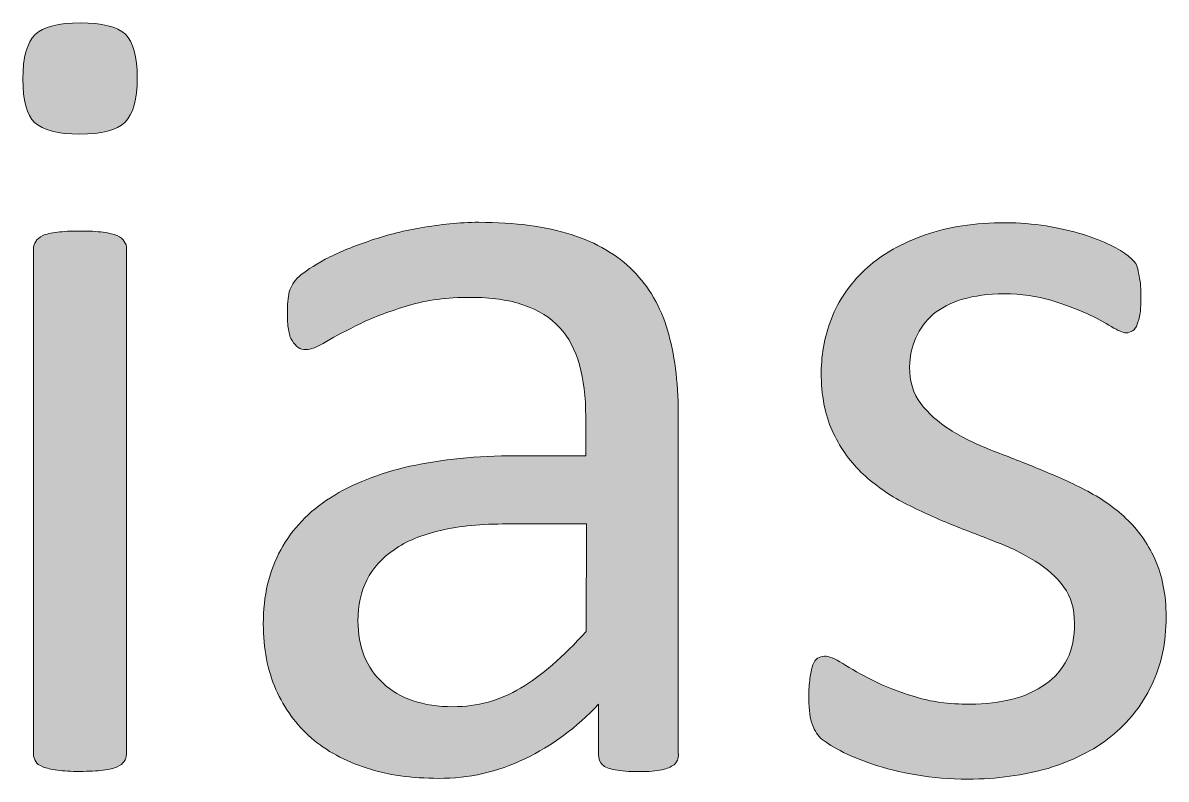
# Model space of a CAD drawing. Header units: inches. Extents: x 247 to 2765, y -1897 to -1110.
# Drawn here: x 1871.845 to 1875.768, y -1621.697 to -1619.102 of the extents above; entities that cross this region are included whole.
import ezdxf

# ---------------------------------------------------------------- set-up
doc = ezdxf.new("R2010")
doc.units = ezdxf.units.IN
doc.header["$MEASUREMENT"] = 0
doc.layers.add('Layer 1', color=7, linetype='Continuous')

# ---------------------------------------------------------------- blocks, each defined once
blk = doc.blocks.new('block 271')
at = {"layer": 'Layer 1', "true_color": 0x010101}
h = blk.add_hatch(color=18, dxfattribs=at)
h.dxf.hatch_style = 2
edge = h.paths.add_edge_path()
edge.add_spline(control_points=[(1872.2371, -1619.29), (1872.2371, -1619.3654), (1872.2227, -1619.4147), (1872.1955, -1619.4429), (1872.1672, -1619.4705), (1872.1145, -1619.4836), (1872.0394, -1619.4836), (1871.965, -1619.4836), (1871.9147, -1619.4705), (1871.8851, -1619.444), (1871.8575, -1619.4181), (1871.8447, -1619.3678), (1871.8447, -1619.2948), (1871.8447, -1619.2204), (1871.8589, -1619.1701), (1871.8871, -1619.1415), (1871.9147, -1619.1156), (1871.9677, -1619.1019), (1872.0421, -1619.1019), (1872.1166, -1619.1019), (1872.1672, -1619.1146), (1872.1965, -1619.1404), (1872.2241, -1619.1677), (1872.2371, -1619.2173), (1872.2371, -1619.29)], knot_values=[0, 0, 0, 0, 1, 1, 1, 2, 2, 2, 3, 3, 3, 4, 4, 4, 5, 5, 5, 6, 6, 6, 7, 7, 7, 8, 8, 8, 8], degree=3, periodic=1)
edge = h.paths.add_edge_path()
edge.add_spline(control_points=[(1872.2003, -1621.6102), (1872.2003, -1621.6199), (1872.1968, -1621.6302), (1872.1924, -1621.6357), (1872.1872, -1621.6433), (1872.18, -1621.6492), (1872.1689, -1621.6547), (1872.1572, -1621.6605), (1872.1407, -1621.6629), (1872.1204, -1621.6664), (1872.0986, -1621.6688), (1872.0725, -1621.6702), (1872.0401, -1621.6702), (1872.0094, -1621.6702), (1871.9836, -1621.6691), (1871.9633, -1621.6664), (1871.9412, -1621.6633), (1871.9264, -1621.6592), (1871.9133, -1621.6547), (1871.9012, -1621.6488), (1871.8916, -1621.6443), (1871.8888, -1621.6357), (1871.8837, -1621.6288), (1871.8813, -1621.6202), (1871.8813, -1621.6102), (1871.8813, -1621.6102), (1871.8813, -1619.876), (1871.8813, -1619.876), (1871.8813, -1619.868), (1871.8837, -1619.8587), (1871.8888, -1619.8519), (1871.8933, -1619.8446), (1871.9012, -1619.8377), (1871.9133, -1619.8315), (1871.9243, -1619.8257), (1871.9416, -1619.8236), (1871.9633, -1619.8205), (1871.9836, -1619.8174), (1872.0094, -1619.816), (1872.0401, -1619.816), (1872.0725, -1619.816), (1872.0986, -1619.8171), (1872.1204, -1619.8205), (1872.1407, -1619.8233), (1872.1569, -1619.8271), (1872.1689, -1619.8315), (1872.18, -1619.8377), (1872.1889, -1619.8432), (1872.1924, -1619.8519), (1872.1986, -1619.8594), (1872.2003, -1619.8677), (1872.2003, -1619.876), (1872.2003, -1619.876), (1872.2003, -1621.6102), (1872.2003, -1621.6102)], knot_values=[0, 0, 0, 0, 1, 1, 1, 2, 2, 2, 3, 3, 3, 4, 4, 4, 5, 5, 5, 6, 6, 6, 7, 7, 7, 8, 8, 8, 9, 9, 9, 10, 10, 10, 11, 11, 11, 12, 12, 12, 13, 13, 13, 14, 14, 14, 15, 15, 15, 16, 16, 16, 17, 17, 17, 18, 18, 18, 18], degree=3, periodic=1)
h = blk.add_hatch(color=18, dxfattribs=at)
h.dxf.hatch_style = 2
edge = h.paths.add_edge_path()
edge.add_spline(control_points=[(1874.0947, -1621.612), (1874.0947, -1621.6271), (1874.0892, -1621.6388), (1874.0796, -1621.6474), (1874.0692, -1621.655), (1874.0555, -1621.6609), (1874.0369, -1621.6647), (1874.0189, -1621.6691), (1873.9928, -1621.6709), (1873.958, -1621.6709), (1873.9235, -1621.6709), (1873.8977, -1621.6691), (1873.877, -1621.6647), (1873.8567, -1621.6609), (1873.8422, -1621.6557), (1873.8336, -1621.6474), (1873.8257, -1621.6402), (1873.8205, -1621.6271), (1873.8205, -1621.612), (1873.8205, -1621.612), (1873.8205, -1621.4394), (1873.8205, -1621.4394), (1873.7447, -1621.5203), (1873.6603, -1621.5823), (1873.5669, -1621.6271), (1873.4732, -1621.6729), (1873.3754, -1621.694), (1873.2714, -1621.694), (1873.1794, -1621.694), (1873.097, -1621.6826), (1873.0233, -1621.6585), (1872.9496, -1621.6344), (1872.8862, -1621.6002), (1872.8345, -1621.5555), (1872.7832, -1621.5107), (1872.7422, -1621.4552), (1872.7133, -1621.3887), (1872.6843, -1621.3226), (1872.6698, -1621.2488), (1872.6698, -1621.1644), (1872.6698, -1621.068), (1872.6898, -1620.9822), (1872.7298, -1620.9102), (1872.7691, -1620.8382), (1872.8256, -1620.7782), (1872.9007, -1620.731), (1872.9751, -1620.6828), (1873.0667, -1620.648), (1873.1732, -1620.6232), (1873.2817, -1620.6001), (1873.4019, -1620.587), (1873.537, -1620.587), (1873.537, -1620.587), (1873.7764, -1620.587), (1873.7764, -1620.587), (1873.7764, -1620.587), (1873.7764, -1620.4523), (1873.7764, -1620.4523), (1873.7764, -1620.3855), (1873.7692, -1620.3262), (1873.7544, -1620.2749), (1873.7402, -1620.2232), (1873.7175, -1620.1791), (1873.6865, -1620.1468), (1873.6548, -1620.113), (1873.6145, -1620.0872), (1873.5635, -1620.0699), (1873.5125, -1620.0524), (1873.4526, -1620.0437), (1873.3795, -1620.0437), (1873.3006, -1620.0437), (1873.2304, -1620.0531), (1873.1677, -1620.0717), (1873.1053, -1620.0903), (1873.0512, -1620.1102), (1873.004, -1620.1333), (1872.9565, -1620.1567), (1872.9182, -1620.1764), (1872.8862, -1620.195), (1872.8545, -1620.2146), (1872.8314, -1620.2229), (1872.8163, -1620.2229), (1872.8063, -1620.2229), (1872.7966, -1620.2205), (1872.7894, -1620.2157), (1872.7822, -1620.2088), (1872.7749, -1620.2026), (1872.7687, -1620.1922), (1872.7618, -1620.1826), (1872.7591, -1620.1698), (1872.7563, -1620.1533), (1872.7532, -1620.1375), (1872.7525, -1620.1189), (1872.7525, -1620.1013), (1872.7525, -1620.0692), (1872.7546, -1620.0437), (1872.7591, -1620.0251), (1872.7646, -1620.0055), (1872.7753, -1619.9883), (1872.7925, -1619.9721), (1872.8111, -1619.9556), (1872.8407, -1619.9359), (1872.8824, -1619.9132), (1872.9248, -1619.8911), (1872.9744, -1619.8701), (1873.0292, -1619.8515), (1873.0839, -1619.8326), (1873.1442, -1619.8164), (1873.2107, -1619.8053), (1873.2769, -1619.7933), (1873.3423, -1619.7861), (1873.4092, -1619.7861), (1873.5342, -1619.7861), (1873.6396, -1619.8002), (1873.7265, -1619.8281), (1873.814, -1619.856), (1873.8846, -1619.8977), (1873.9394, -1619.9531), (1873.9924, -1620.0072), (1874.0334, -1620.0754), (1874.0568, -1620.1564), (1874.0806, -1620.237), (1874.0937, -1620.3311), (1874.0937, -1620.4396), (1874.0937, -1620.4396), (1874.0937, -1621.6102), (1874.0937, -1621.6102), (1874.0937, -1621.6102), (1874.0947, -1621.6102), (1874.0947, -1621.6102), (1874.0947, -1621.6102), (1874.0947, -1621.612), (1874.0947, -1621.612), (1874.0947, -1621.612), (1874.0947, -1621.612), (1874.0947, -1621.612)], knot_values=[0, 0, 0, 0, 1, 1, 1, 2, 2, 2, 3, 3, 3, 4, 4, 4, 5, 5, 5, 6, 6, 6, 7, 7, 7, 8, 8, 8, 9, 9, 9, 10, 10, 10, 11, 11, 11, 12, 12, 12, 13, 13, 13, 14, 14, 14, 15, 15, 15, 16, 16, 16, 17, 17, 17, 18, 18, 18, 19, 19, 19, 20, 20, 20, 21, 21, 21, 22, 22, 22, 23, 23, 23, 24, 24, 24, 25, 25, 25, 26, 26, 26, 27, 27, 27, 28, 28, 28, 29, 29, 29, 30, 30, 30, 31, 31, 31, 32, 32, 32, 33, 33, 33, 34, 34, 34, 35, 35, 35, 36, 36, 36, 37, 37, 37, 38, 38, 38, 39, 39, 39, 40, 40, 40, 41, 41, 41, 42, 42, 42, 43, 43, 43, 44, 44, 44, 45, 45, 45, 45], degree=3, periodic=1)
edge = h.paths.add_edge_path()
edge.add_spline(control_points=[(1873.7785, -1620.821), (1873.7785, -1620.821), (1873.5067, -1620.821), (1873.5067, -1620.821), (1873.4192, -1620.821), (1873.3427, -1620.8285), (1873.2786, -1620.8434), (1873.2138, -1620.8582), (1873.1611, -1620.8799), (1873.1191, -1620.9095), (1873.0774, -1620.9381), (1873.0454, -1620.9729), (1873.025, -1621.0135), (1873.0047, -1621.0535), (1872.9947, -1621.1007), (1872.9947, -1621.1534), (1872.9947, -1621.2433), (1873.0237, -1621.315), (1873.0808, -1621.3677), (1873.138, -1621.4201), (1873.2183, -1621.4483), (1873.321, -1621.4483), (1873.404, -1621.4483), (1873.4819, -1621.4266), (1873.5528, -1621.3842), (1873.6238, -1621.3426), (1873.6989, -1621.2771), (1873.7778, -1621.1896), (1873.7778, -1621.1896), (1873.7785, -1620.821), (1873.7785, -1620.821), (1873.7785, -1620.821), (1873.7785, -1620.821), (1873.7785, -1620.821)], knot_values=[0, 0, 0, 0, 1, 1, 1, 2, 2, 2, 3, 3, 3, 4, 4, 4, 5, 5, 5, 6, 6, 6, 7, 7, 7, 8, 8, 8, 9, 9, 9, 10, 10, 10, 11, 11, 11, 11], degree=3, periodic=1)
h = blk.add_hatch(color=18, dxfattribs=at)
h.dxf.hatch_style = 2
edge = h.paths.add_edge_path()
edge.add_spline(control_points=[(1875.768, -1621.1386), (1875.768, -1621.2271), (1875.7515, -1621.3071), (1875.7177, -1621.3756), (1875.6846, -1621.4442), (1875.6385, -1621.5027), (1875.5782, -1621.551), (1875.5179, -1621.5992), (1875.4459, -1621.6337), (1875.3629, -1621.6598), (1875.2805, -1621.6833), (1875.1875, -1621.6967), (1875.0876, -1621.6967), (1875.0259, -1621.6967), (1874.9667, -1621.6912), (1874.9112, -1621.6822), (1874.8564, -1621.6736), (1874.8048, -1621.6598), (1874.7607, -1621.6454), (1874.7166, -1621.6309), (1874.6801, -1621.6154), (1874.6491, -1621.5985), (1874.6177, -1621.582), (1874.5967, -1621.5679), (1874.5822, -1621.5558), (1874.5677, -1621.5427), (1874.5591, -1621.5245), (1874.5512, -1621.5017), (1874.544, -1621.479), (1874.5419, -1621.4476), (1874.5419, -1621.4063), (1874.5419, -1621.3829), (1874.544, -1621.3615), (1874.5467, -1621.3446), (1874.5495, -1621.3281), (1874.5529, -1621.3143), (1874.5553, -1621.3043), (1874.5598, -1621.2947), (1874.5643, -1621.2864), (1874.5719, -1621.2819), (1874.5798, -1621.2778), (1874.587, -1621.275), (1874.596, -1621.275), (1874.6098, -1621.275), (1874.6308, -1621.2823), (1874.658, -1621.3005), (1874.6863, -1621.3184), (1874.7211, -1621.337), (1874.7607, -1621.3574), (1874.8006, -1621.3787), (1874.8489, -1621.3963), (1874.904, -1621.4135), (1874.9588, -1621.4314), (1875.0225, -1621.4397), (1875.0948, -1621.4397), (1875.1482, -1621.4397), (1875.1975, -1621.4328), (1875.2409, -1621.4225), (1875.285, -1621.4108), (1875.3215, -1621.3939), (1875.3543, -1621.3708), (1875.387, -1621.3488), (1875.4101, -1621.3195), (1875.4287, -1621.2854), (1875.4462, -1621.2502), (1875.4535, -1621.2089), (1875.4535, -1621.1613), (1875.4535, -1621.1128), (1875.4421, -1621.0714), (1875.417, -1621.0377), (1875.3925, -1621.0032), (1875.3591, -1620.9736), (1875.3181, -1620.9484), (1875.2778, -1620.9236), (1875.2309, -1620.8995), (1875.1786, -1620.8809), (1875.1269, -1620.8602), (1875.0742, -1620.8403), (1875.0201, -1620.8186), (1874.9657, -1620.7962), (1874.9119, -1620.771), (1874.8602, -1620.7445), (1874.8089, -1620.7169), (1874.7624, -1620.6821), (1874.7207, -1620.6432), (1874.6801, -1620.6032), (1874.6466, -1620.5557), (1874.6222, -1620.5006), (1874.5967, -1620.4461), (1874.5846, -1620.3793), (1874.5846, -1620.3021), (1874.5846, -1620.2343), (1874.5977, -1620.1681), (1874.6242, -1620.1051), (1874.6504, -1620.0431), (1874.6907, -1619.9883), (1874.7428, -1619.9414), (1874.7951, -1619.8946), (1874.8613, -1619.8577), (1874.9412, -1619.8295), (1875.0201, -1619.8016), (1875.1114, -1619.7874), (1875.2178, -1619.7874), (1875.264, -1619.7874), (1875.3102, -1619.7919), (1875.3563, -1619.7988), (1875.4035, -1619.806), (1875.4445, -1619.816), (1875.481, -1619.8274), (1875.5179, -1619.8388), (1875.5496, -1619.8512), (1875.5768, -1619.8646), (1875.6023, -1619.878), (1875.623, -1619.8891), (1875.6361, -1619.9004), (1875.6499, -1619.9104), (1875.6581, -1619.9208), (1875.6636, -1619.9273), (1875.6678, -1619.9349), (1875.6709, -1619.9435), (1875.6719, -1619.9535), (1875.6743, -1619.9621), (1875.6764, -1619.9755), (1875.6788, -1619.9893), (1875.6809, -1620.0034), (1875.6815, -1620.021), (1875.6815, -1620.041), (1875.6815, -1620.063), (1875.6809, -1620.0816), (1875.6788, -1620.0978), (1875.6764, -1620.1137), (1875.6719, -1620.1271), (1875.6691, -1620.1361), (1875.665, -1620.1461), (1875.6602, -1620.1547), (1875.6526, -1620.1585), (1875.6457, -1620.1623), (1875.6395, -1620.1654), (1875.6309, -1620.1654), (1875.6202, -1620.1654), (1875.6027, -1620.1581), (1875.5799, -1620.144), (1875.5579, -1620.1299), (1875.5289, -1620.1147), (1875.4955, -1620.0989), (1875.46, -1620.083), (1875.4197, -1620.0679), (1875.3725, -1620.0537), (1875.325, -1620.0396), (1875.2723, -1620.0313), (1875.2113, -1620.0313), (1875.1579, -1620.0313), (1875.1104, -1620.0386), (1875.0697, -1620.0503), (1875.029, -1620.062), (1874.9943, -1620.0806), (1874.9691, -1620.1016), (1874.9429, -1620.1244), (1874.9222, -1620.1516), (1874.9095, -1620.1826), (1874.8957, -1620.2136), (1874.8878, -1620.247), (1874.8878, -1620.2818), (1874.8878, -1620.3331), (1874.9005, -1620.3752), (1874.926, -1620.4079), (1874.9512, -1620.441), (1874.9853, -1620.472), (1875.0263, -1620.4975), (1875.0666, -1620.5233), (1875.1141, -1620.5467), (1875.1658, -1620.5671), (1875.2182, -1620.5874), (1875.2726, -1620.6084), (1875.327, -1620.6304), (1875.3815, -1620.6528), (1875.4366, -1620.6766), (1875.489, -1620.7038), (1875.5413, -1620.731), (1875.5896, -1620.7634), (1875.6302, -1620.802), (1875.6705, -1620.8392), (1875.7039, -1620.8864), (1875.7291, -1620.9409), (1875.7553, -1621.0001), (1875.768, -1621.0642), (1875.768, -1621.1386)], knot_values=[0, 0, 0, 0, 1, 1, 1, 2, 2, 2, 3, 3, 3, 4, 4, 4, 5, 5, 5, 6, 6, 6, 7, 7, 7, 8, 8, 8, 9, 9, 9, 10, 10, 10, 11, 11, 11, 12, 12, 12, 13, 13, 13, 14, 14, 14, 15, 15, 15, 16, 16, 16, 17, 17, 17, 18, 18, 18, 19, 19, 19, 20, 20, 20, 21, 21, 21, 22, 22, 22, 23, 23, 23, 24, 24, 24, 25, 25, 25, 26, 26, 26, 27, 27, 27, 28, 28, 28, 29, 29, 29, 30, 30, 30, 31, 31, 31, 32, 32, 32, 33, 33, 33, 34, 34, 34, 35, 35, 35, 36, 36, 36, 37, 37, 37, 38, 38, 38, 39, 39, 39, 40, 40, 40, 41, 41, 41, 42, 42, 42, 43, 43, 43, 44, 44, 44, 45, 45, 45, 46, 46, 46, 47, 47, 47, 48, 48, 48, 49, 49, 49, 50, 50, 50, 51, 51, 51, 52, 52, 52, 53, 53, 53, 54, 54, 54, 55, 55, 55, 56, 56, 56, 57, 57, 57, 58, 58, 58, 59, 59, 59, 60, 60, 60, 61, 61, 61, 62, 62, 62, 62], degree=3, periodic=1)
at = {"layer": 'Layer 1', "lineweight": 0}
for points, knots in [([(1872.2371, -1619.29), (1872.2371, -1619.3654), (1872.2227, -1619.4147), (1872.1955, -1619.4429), (1872.1672, -1619.4705), (1872.1145, -1619.4836), (1872.0394, -1619.4836), (1871.965, -1619.4836), (1871.9147, -1619.4705), (1871.8851, -1619.444), (1871.8575, -1619.4181), (1871.8447, -1619.3678), (1871.8447, -1619.2948), (1871.8447, -1619.2204), (1871.8589, -1619.1701), (1871.8871, -1619.1415), (1871.9147, -1619.1156), (1871.9677, -1619.1019), (1872.0421, -1619.1019), (1872.1166, -1619.1019), (1872.1672, -1619.1146), (1872.1965, -1619.1404), (1872.2241, -1619.1677), (1872.2371, -1619.2173), (1872.2371, -1619.29)], [0, 0, 0, 0, 1, 1, 1, 2, 2, 2, 3, 3, 3, 4, 4, 4, 5, 5, 5, 6, 6, 6, 7, 7, 7, 8, 8, 8, 8]), ([(1874.0947, -1621.612), (1874.0947, -1621.6271), (1874.0892, -1621.6388), (1874.0796, -1621.6474), (1874.0692, -1621.655), (1874.0555, -1621.6609), (1874.0369, -1621.6647), (1874.0189, -1621.6691), (1873.9928, -1621.6709), (1873.958, -1621.6709), (1873.9235, -1621.6709), (1873.8977, -1621.6691), (1873.877, -1621.6647), (1873.8567, -1621.6609), (1873.8422, -1621.6557), (1873.8336, -1621.6474), (1873.8257, -1621.6402), (1873.8205, -1621.6271), (1873.8205, -1621.612), (1873.8205, -1621.612), (1873.8205, -1621.4394), (1873.8205, -1621.4394), (1873.7447, -1621.5203), (1873.6603, -1621.5823), (1873.5669, -1621.6271), (1873.4732, -1621.6729), (1873.3754, -1621.694), (1873.2714, -1621.694), (1873.1794, -1621.694), (1873.097, -1621.6826), (1873.0233, -1621.6585), (1872.9496, -1621.6344), (1872.8862, -1621.6002), (1872.8345, -1621.5555), (1872.7832, -1621.5107), (1872.7422, -1621.4552), (1872.7133, -1621.3887), (1872.6843, -1621.3226), (1872.6698, -1621.2488), (1872.6698, -1621.1644), (1872.6698, -1621.068), (1872.6898, -1620.9822), (1872.7298, -1620.9102), (1872.7691, -1620.8382), (1872.8256, -1620.7782), (1872.9007, -1620.731), (1872.9751, -1620.6828), (1873.0667, -1620.648), (1873.1732, -1620.6232), (1873.2817, -1620.6001), (1873.4019, -1620.587), (1873.537, -1620.587), (1873.537, -1620.587), (1873.7764, -1620.587), (1873.7764, -1620.587), (1873.7764, -1620.587), (1873.7764, -1620.4523), (1873.7764, -1620.4523), (1873.7764, -1620.3855), (1873.7692, -1620.3262), (1873.7544, -1620.2749), (1873.7402, -1620.2232), (1873.7175, -1620.1791), (1873.6865, -1620.1468), (1873.6548, -1620.113), (1873.6145, -1620.0872), (1873.5635, -1620.0699), (1873.5125, -1620.0524), (1873.4526, -1620.0437), (1873.3795, -1620.0437), (1873.3006, -1620.0437), (1873.2304, -1620.0531), (1873.1677, -1620.0717), (1873.1053, -1620.0903), (1873.0512, -1620.1102), (1873.004, -1620.1333), (1872.9565, -1620.1567), (1872.9182, -1620.1764), (1872.8862, -1620.195), (1872.8545, -1620.2146), (1872.8314, -1620.2229), (1872.8163, -1620.2229), (1872.8063, -1620.2229), (1872.7966, -1620.2205), (1872.7894, -1620.2157), (1872.7822, -1620.2088), (1872.7749, -1620.2026), (1872.7687, -1620.1922), (1872.7618, -1620.1826), (1872.7591, -1620.1698), (1872.7563, -1620.1533), (1872.7532, -1620.1375), (1872.7525, -1620.1189), (1872.7525, -1620.1013), (1872.7525, -1620.0692), (1872.7546, -1620.0437), (1872.7591, -1620.0251), (1872.7646, -1620.0055), (1872.7753, -1619.9883), (1872.7925, -1619.9721), (1872.8111, -1619.9556), (1872.8407, -1619.9359), (1872.8824, -1619.9132), (1872.9248, -1619.8911), (1872.9744, -1619.8701), (1873.0292, -1619.8515), (1873.0839, -1619.8326), (1873.1442, -1619.8164), (1873.2107, -1619.8053), (1873.2769, -1619.7933), (1873.3423, -1619.7861), (1873.4092, -1619.7861), (1873.5342, -1619.7861), (1873.6396, -1619.8002), (1873.7265, -1619.8281), (1873.814, -1619.856), (1873.8846, -1619.8977), (1873.9394, -1619.9531), (1873.9924, -1620.0072), (1874.0334, -1620.0754), (1874.0568, -1620.1564), (1874.0806, -1620.237), (1874.0937, -1620.3311), (1874.0937, -1620.4396), (1874.0937, -1620.4396), (1874.0937, -1621.6102), (1874.0937, -1621.6102), (1874.0937, -1621.6102), (1874.0947, -1621.6102), (1874.0947, -1621.6102), (1874.0947, -1621.6102), (1874.0947, -1621.612), (1874.0947, -1621.612), (1874.0947, -1621.612), (1874.0947, -1621.612), (1874.0947, -1621.612)], [0, 0, 0, 0, 1, 1, 1, 2, 2, 2, 3, 3, 3, 4, 4, 4, 5, 5, 5, 6, 6, 6, 7, 7, 7, 8, 8, 8, 9, 9, 9, 10, 10, 10, 11, 11, 11, 12, 12, 12, 13, 13, 13, 14, 14, 14, 15, 15, 15, 16, 16, 16, 17, 17, 17, 18, 18, 18, 19, 19, 19, 20, 20, 20, 21, 21, 21, 22, 22, 22, 23, 23, 23, 24, 24, 24, 25, 25, 25, 26, 26, 26, 27, 27, 27, 28, 28, 28, 29, 29, 29, 30, 30, 30, 31, 31, 31, 32, 32, 32, 33, 33, 33, 34, 34, 34, 35, 35, 35, 36, 36, 36, 37, 37, 37, 38, 38, 38, 39, 39, 39, 40, 40, 40, 41, 41, 41, 42, 42, 42, 43, 43, 43, 44, 44, 44, 45, 45, 45, 45]), ([(1875.768, -1621.1386), (1875.768, -1621.2271), (1875.7515, -1621.3071), (1875.7177, -1621.3756), (1875.6846, -1621.4442), (1875.6385, -1621.5027), (1875.5782, -1621.551), (1875.5179, -1621.5992), (1875.4459, -1621.6337), (1875.3629, -1621.6598), (1875.2805, -1621.6833), (1875.1875, -1621.6967), (1875.0876, -1621.6967), (1875.0259, -1621.6967), (1874.9667, -1621.6912), (1874.9112, -1621.6822), (1874.8564, -1621.6736), (1874.8048, -1621.6598), (1874.7607, -1621.6454), (1874.7166, -1621.6309), (1874.6801, -1621.6154), (1874.6491, -1621.5985), (1874.6177, -1621.582), (1874.5967, -1621.5679), (1874.5822, -1621.5558), (1874.5677, -1621.5427), (1874.5591, -1621.5245), (1874.5512, -1621.5017), (1874.544, -1621.479), (1874.5419, -1621.4476), (1874.5419, -1621.4063), (1874.5419, -1621.3829), (1874.544, -1621.3615), (1874.5467, -1621.3446), (1874.5495, -1621.3281), (1874.5529, -1621.3143), (1874.5553, -1621.3043), (1874.5598, -1621.2947), (1874.5643, -1621.2864), (1874.5719, -1621.2819), (1874.5798, -1621.2778), (1874.587, -1621.275), (1874.596, -1621.275), (1874.6098, -1621.275), (1874.6308, -1621.2823), (1874.658, -1621.3005), (1874.6863, -1621.3184), (1874.7211, -1621.337), (1874.7607, -1621.3574), (1874.8006, -1621.3787), (1874.8489, -1621.3963), (1874.904, -1621.4135), (1874.9588, -1621.4314), (1875.0225, -1621.4397), (1875.0948, -1621.4397), (1875.1482, -1621.4397), (1875.1975, -1621.4328), (1875.2409, -1621.4225), (1875.285, -1621.4108), (1875.3215, -1621.3939), (1875.3543, -1621.3708), (1875.387, -1621.3488), (1875.4101, -1621.3195), (1875.4287, -1621.2854), (1875.4462, -1621.2502), (1875.4535, -1621.2089), (1875.4535, -1621.1613), (1875.4535, -1621.1128), (1875.4421, -1621.0714), (1875.417, -1621.0377), (1875.3925, -1621.0032), (1875.3591, -1620.9736), (1875.3181, -1620.9484), (1875.2778, -1620.9236), (1875.2309, -1620.8995), (1875.1786, -1620.8809), (1875.1269, -1620.8602), (1875.0742, -1620.8403), (1875.0201, -1620.8186), (1874.9657, -1620.7962), (1874.9119, -1620.771), (1874.8602, -1620.7445), (1874.8089, -1620.7169), (1874.7624, -1620.6821), (1874.7207, -1620.6432), (1874.6801, -1620.6032), (1874.6466, -1620.5557), (1874.6222, -1620.5006), (1874.5967, -1620.4461), (1874.5846, -1620.3793), (1874.5846, -1620.3021), (1874.5846, -1620.2343), (1874.5977, -1620.1681), (1874.6242, -1620.1051), (1874.6504, -1620.0431), (1874.6907, -1619.9883), (1874.7428, -1619.9414), (1874.7951, -1619.8946), (1874.8613, -1619.8577), (1874.9412, -1619.8295), (1875.0201, -1619.8016), (1875.1114, -1619.7874), (1875.2178, -1619.7874), (1875.264, -1619.7874), (1875.3102, -1619.7919), (1875.3563, -1619.7988), (1875.4035, -1619.806), (1875.4445, -1619.816), (1875.481, -1619.8274), (1875.5179, -1619.8388), (1875.5496, -1619.8512), (1875.5768, -1619.8646), (1875.6023, -1619.878), (1875.623, -1619.8891), (1875.6361, -1619.9004), (1875.6499, -1619.9104), (1875.6581, -1619.9208), (1875.6636, -1619.9273), (1875.6678, -1619.9349), (1875.6709, -1619.9435), (1875.6719, -1619.9535), (1875.6743, -1619.9621), (1875.6764, -1619.9755), (1875.6788, -1619.9893), (1875.6809, -1620.0034), (1875.6815, -1620.021), (1875.6815, -1620.041), (1875.6815, -1620.063), (1875.6809, -1620.0816), (1875.6788, -1620.0978), (1875.6764, -1620.1137), (1875.6719, -1620.1271), (1875.6691, -1620.1361), (1875.665, -1620.1461), (1875.6602, -1620.1547), (1875.6526, -1620.1585), (1875.6457, -1620.1623), (1875.6395, -1620.1654), (1875.6309, -1620.1654), (1875.6202, -1620.1654), (1875.6027, -1620.1581), (1875.5799, -1620.144), (1875.5579, -1620.1299), (1875.5289, -1620.1147), (1875.4955, -1620.0989), (1875.46, -1620.083), (1875.4197, -1620.0679), (1875.3725, -1620.0537), (1875.325, -1620.0396), (1875.2723, -1620.0313), (1875.2113, -1620.0313), (1875.1579, -1620.0313), (1875.1104, -1620.0386), (1875.0697, -1620.0503), (1875.029, -1620.062), (1874.9943, -1620.0806), (1874.9691, -1620.1016), (1874.9429, -1620.1244), (1874.9222, -1620.1516), (1874.9095, -1620.1826), (1874.8957, -1620.2136), (1874.8878, -1620.247), (1874.8878, -1620.2818), (1874.8878, -1620.3331), (1874.9005, -1620.3752), (1874.926, -1620.4079), (1874.9512, -1620.441), (1874.9853, -1620.472), (1875.0263, -1620.4975), (1875.0666, -1620.5233), (1875.1141, -1620.5467), (1875.1658, -1620.5671), (1875.2182, -1620.5874), (1875.2726, -1620.6084), (1875.327, -1620.6304), (1875.3815, -1620.6528), (1875.4366, -1620.6766), (1875.489, -1620.7038), (1875.5413, -1620.731), (1875.5896, -1620.7634), (1875.6302, -1620.802), (1875.6705, -1620.8392), (1875.7039, -1620.8864), (1875.7291, -1620.9409), (1875.7553, -1621.0001), (1875.768, -1621.0642), (1875.768, -1621.1386)], [0, 0, 0, 0, 1, 1, 1, 2, 2, 2, 3, 3, 3, 4, 4, 4, 5, 5, 5, 6, 6, 6, 7, 7, 7, 8, 8, 8, 9, 9, 9, 10, 10, 10, 11, 11, 11, 12, 12, 12, 13, 13, 13, 14, 14, 14, 15, 15, 15, 16, 16, 16, 17, 17, 17, 18, 18, 18, 19, 19, 19, 20, 20, 20, 21, 21, 21, 22, 22, 22, 23, 23, 23, 24, 24, 24, 25, 25, 25, 26, 26, 26, 27, 27, 27, 28, 28, 28, 29, 29, 29, 30, 30, 30, 31, 31, 31, 32, 32, 32, 33, 33, 33, 34, 34, 34, 35, 35, 35, 36, 36, 36, 37, 37, 37, 38, 38, 38, 39, 39, 39, 40, 40, 40, 41, 41, 41, 42, 42, 42, 43, 43, 43, 44, 44, 44, 45, 45, 45, 46, 46, 46, 47, 47, 47, 48, 48, 48, 49, 49, 49, 50, 50, 50, 51, 51, 51, 52, 52, 52, 53, 53, 53, 54, 54, 54, 55, 55, 55, 56, 56, 56, 57, 57, 57, 58, 58, 58, 59, 59, 59, 60, 60, 60, 61, 61, 61, 62, 62, 62, 62]), ([(1872.2003, -1621.6102), (1872.2003, -1621.6199), (1872.1968, -1621.6302), (1872.1924, -1621.6357), (1872.1872, -1621.6433), (1872.18, -1621.6492), (1872.1689, -1621.6547), (1872.1572, -1621.6605), (1872.1407, -1621.6629), (1872.1204, -1621.6664), (1872.0986, -1621.6688), (1872.0725, -1621.6702), (1872.0401, -1621.6702), (1872.0094, -1621.6702), (1871.9836, -1621.6691), (1871.9633, -1621.6664), (1871.9412, -1621.6633), (1871.9264, -1621.6592), (1871.9133, -1621.6547), (1871.9012, -1621.6488), (1871.8916, -1621.6443), (1871.8888, -1621.6357), (1871.8837, -1621.6288), (1871.8813, -1621.6202), (1871.8813, -1621.6102), (1871.8813, -1621.6102), (1871.8813, -1619.876), (1871.8813, -1619.876), (1871.8813, -1619.868), (1871.8837, -1619.8587), (1871.8888, -1619.8519), (1871.8933, -1619.8446), (1871.9012, -1619.8377), (1871.9133, -1619.8315), (1871.9243, -1619.8257), (1871.9416, -1619.8236), (1871.9633, -1619.8205), (1871.9836, -1619.8174), (1872.0094, -1619.816), (1872.0401, -1619.816), (1872.0725, -1619.816), (1872.0986, -1619.8171), (1872.1204, -1619.8205), (1872.1407, -1619.8233), (1872.1569, -1619.8271), (1872.1689, -1619.8315), (1872.18, -1619.8377), (1872.1889, -1619.8432), (1872.1924, -1619.8519), (1872.1986, -1619.8594), (1872.2003, -1619.8677), (1872.2003, -1619.876), (1872.2003, -1619.876), (1872.2003, -1621.6102), (1872.2003, -1621.6102)], [0, 0, 0, 0, 1, 1, 1, 2, 2, 2, 3, 3, 3, 4, 4, 4, 5, 5, 5, 6, 6, 6, 7, 7, 7, 8, 8, 8, 9, 9, 9, 10, 10, 10, 11, 11, 11, 12, 12, 12, 13, 13, 13, 14, 14, 14, 15, 15, 15, 16, 16, 16, 17, 17, 17, 18, 18, 18, 18]), ([(1873.7785, -1620.821), (1873.7785, -1620.821), (1873.5067, -1620.821), (1873.5067, -1620.821), (1873.4192, -1620.821), (1873.3427, -1620.8285), (1873.2786, -1620.8434), (1873.2138, -1620.8582), (1873.1611, -1620.8799), (1873.1191, -1620.9095), (1873.0774, -1620.9381), (1873.0454, -1620.9729), (1873.025, -1621.0135), (1873.0047, -1621.0535), (1872.9947, -1621.1007), (1872.9947, -1621.1534), (1872.9947, -1621.2433), (1873.0237, -1621.315), (1873.0808, -1621.3677), (1873.138, -1621.4201), (1873.2183, -1621.4483), (1873.321, -1621.4483), (1873.404, -1621.4483), (1873.4819, -1621.4266), (1873.5528, -1621.3842), (1873.6238, -1621.3426), (1873.6989, -1621.2771), (1873.7778, -1621.1896), (1873.7778, -1621.1896), (1873.7785, -1620.821), (1873.7785, -1620.821), (1873.7785, -1620.821), (1873.7785, -1620.821), (1873.7785, -1620.821)], [0, 0, 0, 0, 1, 1, 1, 2, 2, 2, 3, 3, 3, 4, 4, 4, 5, 5, 5, 6, 6, 6, 7, 7, 7, 8, 8, 8, 9, 9, 9, 10, 10, 10, 11, 11, 11, 11])]:
    blk.add_open_spline(points, degree=3, knots=knots, dxfattribs=at)
blk = doc.blocks.new('block 265')
at = {"layer": 'Layer 1'}
blk.add_blockref('block 271', (0, 0), dxfattribs=at)

msp = doc.modelspace()

# ---------------------------------------------------------------- block references
at = {"layer": 'Layer 1'}
msp.add_blockref('block 265', (0, 0), dxfattribs=at)

doc.saveas('drawing.dxf')
